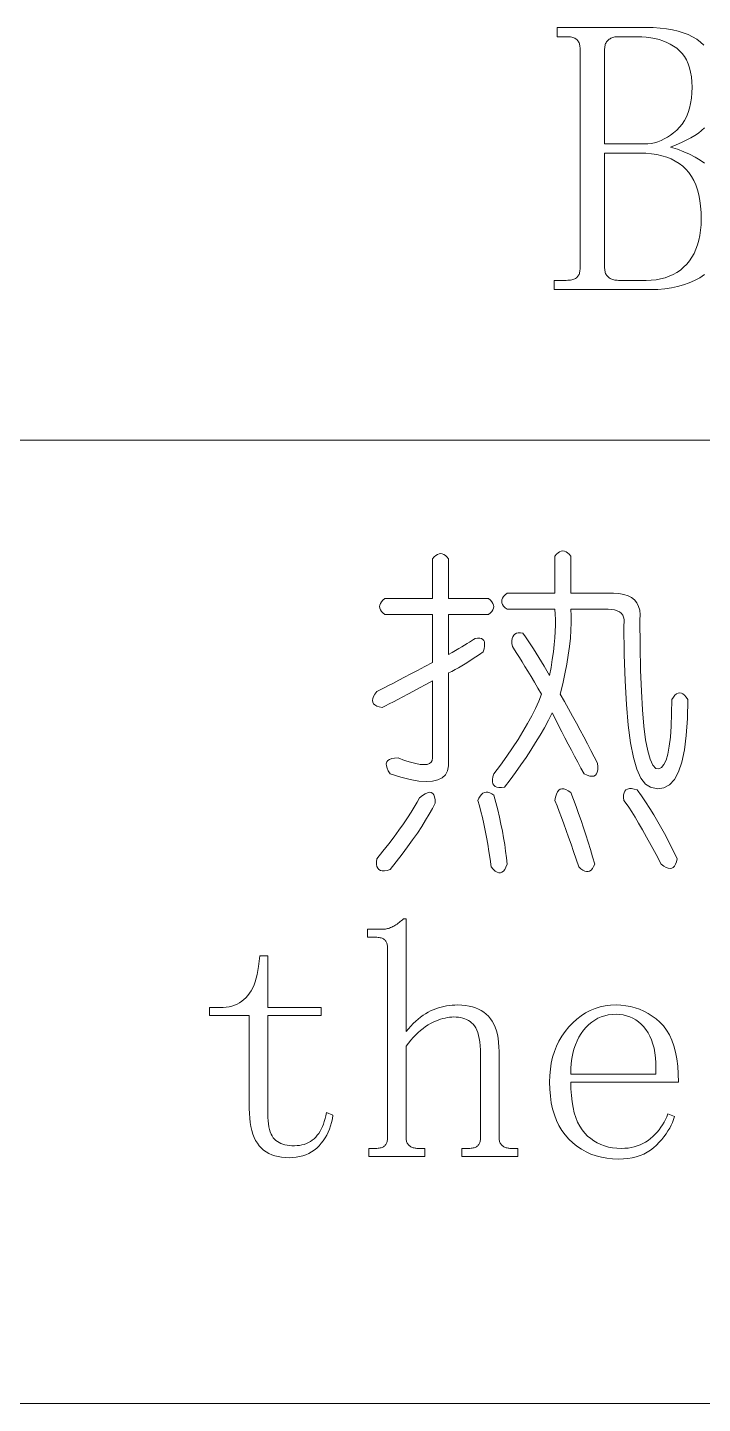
# Model space of a CAD drawing. Extents: x 1 to 297, y 1 to 210.
# Drawn here: x 252.32 to 256.09, y 45.68 to 53.37 of the extents above; entities that cross this region are included whole.
import ezdxf

# ---------------------------------------------------------------- set-up
doc = ezdxf.new("R2010")
doc.units = 0

msp = doc.modelspace()

# ---------------------------------------------------------------- linework, layer by layer
at = {"color": 7, "lineweight": 13}
for p, q in [((220.3005, 51.064), (295.449, 51.064)), ((220.3005, 45.6755), (295.449, 45.6755))]:
    msp.add_line(p, q, dxfattribs=at)
for points in [[(256.1016, 51.9902), (256.075, 51.9727), (256.0467, 51.9573), (256.0167, 51.9439), (255.985, 51.9326), (255.9516, 51.9234), (255.9164, 51.9162), (255.8795, 51.911), (255.841, 51.9079), (255.8007, 51.9069), (255.2607, 51.9069), (255.2607, 51.9583), (255.3293, 51.9583), (255.3376, 51.9585), (255.3454, 51.959), (255.3527, 51.9599), (255.3594, 51.9611), (255.3657, 51.9626), (255.3714, 51.9645), (255.3767, 51.9667), (255.3814, 51.9693), (255.3856, 51.9722), (255.3893, 51.9755), (255.3925, 51.9791), (255.3954, 51.983), (255.398, 51.9873), (255.4002, 51.9919), (255.4021, 51.9969), (255.4037, 52.0022), (255.4049, 52.0079), (255.4057, 52.0139), (255.4062, 52.0202), (255.4064, 52.0269), (255.4064, 53.2526), (255.4062, 53.2593), (255.4057, 53.2656), (255.4049, 53.2716), (255.4037, 53.2773), (255.4021, 53.2826), (255.4002, 53.2876), (255.398, 53.2922), (255.3954, 53.2965), (255.3925, 53.3004), (255.3893, 53.304), (255.3856, 53.3073), (255.3814, 53.3102), (255.3767, 53.3128), (255.3714, 53.315), (255.3657, 53.3169), (255.3594, 53.3184), (255.3527, 53.3196), (255.3454, 53.3205), (255.3376, 53.321), (255.3293, 53.3212), (255.2778, 53.3212), (255.2778, 53.3726), (255.775, 53.3726), (255.815, 53.3718), (255.853, 53.3694), (255.8888, 53.3653), (255.9224, 53.3596), (255.9539, 53.3523), (255.9833, 53.3433), (256.0105, 53.3327), (256.0356, 53.3205), (256.0585, 53.3067), (256.0793, 53.2912), (256.098, 53.274)], [(256.1014, 52.811), (256.0855, 52.7964), (256.0674, 52.7822), (256.0471, 52.7683), (256.0246, 52.7548), (255.9998, 52.7416), (255.9728, 52.7287), (255.9436, 52.7162), (255.9121, 52.704), (255.9503, 52.6915), (255.9858, 52.678), (256.0188, 52.6634), (256.0493, 52.6478), (256.0771, 52.6312), (256.1024, 52.6135)]]:
    msp.add_lwpolyline(points, dxfattribs=at)
for points in [[(256.0321, 53.0383), (256.0313, 53.0683), (256.0287, 53.0964), (256.0244, 53.1228), (256.0184, 53.1474), (256.0107, 53.1701), (256.0013, 53.1911), (255.9901, 53.2102), (255.9773, 53.2276), (255.9627, 53.2431), (255.9464, 53.2569), (255.9288, 53.2691), (255.9101, 53.28), (255.8904, 53.2897), (255.8696, 53.298), (255.8478, 53.3051), (255.825, 53.3109), (255.8012, 53.3154), (255.7764, 53.3186), (255.7505, 53.3205), (255.7236, 53.3212), (255.6207, 53.3212), (255.614, 53.321), (255.6075, 53.3205), (255.6013, 53.3196), (255.5953, 53.3184), (255.5896, 53.3169), (255.5842, 53.315), (255.579, 53.3128), (255.5741, 53.3102), (255.5694, 53.3073), (255.565, 53.304), (255.5609, 53.3004), (255.5573, 53.2965), (255.554, 53.2922), (255.5513, 53.2876), (255.5489, 53.2826), (255.547, 53.2773), (255.5455, 53.2716), (255.5444, 53.2656), (255.5438, 53.2593), (255.5435, 53.2526), (255.5435, 52.7212), (255.7664, 52.7212), (255.7852, 52.722), (255.8038, 52.7243), (255.8222, 52.7281), (255.8405, 52.7335), (255.8586, 52.7405), (255.8765, 52.749), (255.8942, 52.759), (255.9118, 52.7706), (255.9292, 52.7837), (255.9464, 52.7983), (255.9627, 52.8146), (255.9773, 52.8326), (255.9901, 52.8523), (256.0013, 52.8738), (256.0107, 52.8969), (256.0184, 52.9218), (256.0244, 52.9483), (256.0287, 52.9766), (256.0313, 53.0066)], [(255.775, 51.9583), (255.8035, 51.9592), (255.8307, 51.9619), (255.8566, 51.9664), (255.8813, 51.9727), (255.9046, 51.9808), (255.9267, 51.9907), (255.9475, 52.0024), (255.967, 52.0159), (255.9852, 52.0312), (256.0021, 52.0483), (256.0176, 52.0671), (256.0314, 52.0872), (256.0436, 52.1089), (256.0542, 52.132), (256.0632, 52.1565), (256.0705, 52.1826), (256.0762, 52.21), (256.0803, 52.239), (256.0827, 52.2693), (256.0836, 52.3012), (256.0827, 52.3379), (256.0801, 52.3727), (256.0758, 52.4055), (256.0698, 52.4363), (256.0621, 52.4651), (256.0527, 52.492), (256.0416, 52.5169), (256.0287, 52.5398), (256.0141, 52.5608), (255.9978, 52.5798), (255.9798, 52.5969), (255.9601, 52.6122), (255.9387, 52.6257), (255.9156, 52.6374), (255.8907, 52.6473), (255.8641, 52.6554), (255.8358, 52.6617), (255.8058, 52.6662), (255.7741, 52.6689), (255.7407, 52.6698), (255.5435, 52.6698), (255.5435, 52.0269), (255.5438, 52.0202), (255.5444, 52.0139), (255.5455, 52.0079), (255.547, 52.0022), (255.5489, 51.9969), (255.5513, 51.9919), (255.554, 51.9873), (255.5573, 51.983), (255.5609, 51.9791), (255.565, 51.9755), (255.5694, 51.9722), (255.5741, 51.9693), (255.579, 51.9667), (255.5842, 51.9645), (255.5896, 51.9626), (255.5953, 51.9611), (255.6013, 51.9599), (255.6075, 51.959), (255.614, 51.9585), (255.6207, 51.9583)], [(254.3144, 50.1778), (254.5818, 50.1778), (254.5818, 50.4006), (254.5907, 50.4113), (254.5997, 50.4196), (254.6086, 50.4256), (254.6175, 50.4291), (254.6264, 50.4303), (254.6353, 50.4291), (254.6442, 50.4256), (254.6532, 50.4196), (254.6621, 50.4113), (254.671, 50.4006), (254.671, 50.1778), (254.8938, 50.1778), (254.9045, 50.1688), (254.9129, 50.1599), (254.9188, 50.151), (254.9224, 50.1421), (254.9236, 50.1332), (254.9224, 50.1243), (254.9188, 50.1154), (254.9129, 50.1064), (254.9045, 50.0975), (254.8938, 50.0886), (254.671, 50.0886), (254.671, 49.8658), (254.6912, 49.8773), (254.7102, 49.8883), (254.728, 49.8987), (254.7447, 49.9085), (254.7601, 49.9178), (254.7744, 49.9264), (254.7875, 49.9344), (254.7993, 49.9418), (254.81, 49.9487), (254.8195, 49.9549), (254.8334, 49.9568), (254.8451, 49.9567), (254.8548, 49.9545), (254.8623, 49.9501), (254.8678, 49.9438), (254.8712, 49.9353), (254.8726, 49.9247), (254.8718, 49.9121), (254.869, 49.8974), (254.8641, 49.8806), (254.8435, 49.8661), (254.8231, 49.8521), (254.8031, 49.8387), (254.7833, 49.8259), (254.7638, 49.8138), (254.7447, 49.8022), (254.7258, 49.7912), (254.7072, 49.7808), (254.6889, 49.771), (254.671, 49.7618), (254.671, 49.2418), (254.665, 49.2146), (254.6532, 49.1924), (254.6353, 49.1753), (254.6115, 49.1633), (254.5818, 49.1563), (254.5462, 49.1544), (254.5046, 49.1575), (254.457, 49.1657), (254.4035, 49.1789), (254.3441, 49.1972), (254.3339, 49.2141), (254.3269, 49.2293), (254.3232, 49.2426), (254.3227, 49.2542), (254.3255, 49.264), (254.3316, 49.2721), (254.341, 49.2783), (254.3536, 49.2828), (254.3695, 49.2854), (254.3887, 49.2863), (254.4254, 49.273), (254.4582, 49.2626), (254.4872, 49.2551), (254.5123, 49.2507), (254.5336, 49.2492), (254.5509, 49.2507), (254.5645, 49.2551), (254.5741, 49.2626), (254.5799, 49.273), (254.5818, 49.2863), (254.5818, 49.7172), (254.5443, 49.697), (254.5087, 49.678), (254.4753, 49.6601), (254.444, 49.6435), (254.4147, 49.628), (254.3875, 49.6138), (254.3624, 49.6007), (254.3394, 49.5888), (254.3184, 49.5781), (254.2995, 49.5686), (254.2832, 49.5722), (254.2698, 49.5769), (254.2594, 49.5829), (254.252, 49.59), (254.2475, 49.5983), (254.2461, 49.6078), (254.2475, 49.6185), (254.252, 49.6304), (254.2594, 49.6435), (254.2698, 49.6578), (254.289, 49.6674), (254.3108, 49.6786), (254.3354, 49.6912), (254.3625, 49.7053), (254.3924, 49.7209), (254.4249, 49.738), (254.4602, 49.7566), (254.498, 49.7766), (254.5386, 49.7982), (254.5818, 49.8212), (254.5818, 50.0886), (254.3144, 50.0886), (254.3037, 50.0975), (254.2954, 50.1064), (254.2894, 50.1154), (254.2859, 50.1243), (254.2847, 50.1332), (254.2859, 50.1421), (254.2894, 50.151), (254.2954, 50.1599), (254.3037, 50.1688)], [(254.9978, 50.1183), (254.9871, 50.1272), (254.9788, 50.1362), (254.9729, 50.1451), (254.9693, 50.154), (254.9681, 50.1629), (254.9693, 50.1718), (254.9729, 50.1807), (254.9788, 50.1896), (254.9871, 50.1986), (254.9978, 50.2075), (255.2653, 50.2075), (255.2653, 50.4155), (255.2742, 50.4262), (255.2831, 50.4345), (255.292, 50.4404), (255.3009, 50.444), (255.3098, 50.4452), (255.3187, 50.444), (255.3277, 50.4404), (255.3366, 50.4345), (255.3455, 50.4262), (255.3544, 50.4155), (255.3544, 50.2075), (255.5921, 50.2075), (255.623, 50.206), (255.6504, 50.2015), (255.6741, 50.1941), (255.6943, 50.1837), (255.711, 50.1703), (255.724, 50.154), (255.7336, 50.1347), (255.7395, 50.1124), (255.7419, 50.0871), (255.7407, 50.0589), (255.7416, 49.9115), (255.7443, 49.7784), (255.7487, 49.6595), (255.755, 49.5549), (255.763, 49.4646), (255.7728, 49.3885), (255.7844, 49.3267), (255.7977, 49.2792), (255.8129, 49.2459), (255.8298, 49.2269), (255.8468, 49.2254), (255.8619, 49.2328), (255.8753, 49.2492), (255.8869, 49.2744), (255.8967, 49.3086), (255.9047, 49.3517), (255.9109, 49.4037), (255.9154, 49.4646), (255.9181, 49.5344), (255.919, 49.6132), (255.9279, 49.6266), (255.9368, 49.637), (255.9457, 49.6444), (255.9546, 49.6488), (255.9635, 49.6503), (255.9725, 49.6488), (255.9814, 49.6444), (255.9903, 49.637), (255.9992, 49.6266), (256.0081, 49.6132), (256.006, 49.5067), (255.9998, 49.4129), (255.9894, 49.3319), (255.9748, 49.2637), (255.9561, 49.2083), (255.9332, 49.1657), (255.9062, 49.1358), (255.875, 49.1187), (255.8396, 49.1144), (255.8001, 49.1229), (255.7719, 49.14), (255.7466, 49.1734), (255.7243, 49.2232), (255.705, 49.2893), (255.6887, 49.3718), (255.6753, 49.4706), (255.6649, 49.5857), (255.6575, 49.7172), (255.653, 49.865), (255.6516, 50.0292), (255.6533, 50.0461), (255.6527, 50.0613), (255.6498, 50.0746), (255.6444, 50.0862), (255.6367, 50.096), (255.6266, 50.1041), (255.6141, 50.1103), (255.5992, 50.1148), (255.582, 50.1174), (255.5624, 50.1183), (255.3544, 50.1183), (255.3565, 50.0815), (255.3568, 50.0423), (255.3553, 50.0007), (255.352, 49.9567), (255.347, 49.9103), (255.3401, 49.8616), (255.3315, 49.8105), (255.3211, 49.757), (255.3089, 49.7011), (255.295, 49.6429), (255.3185, 49.6016), (255.3413, 49.5609), (255.3636, 49.5208), (255.3853, 49.4813), (255.4064, 49.4423), (255.4269, 49.404), (255.4468, 49.3663), (255.4661, 49.3291), (255.4848, 49.2926), (255.503, 49.2566), (255.5049, 49.2373), (255.5048, 49.221), (255.5025, 49.2076), (255.4982, 49.1972), (255.4918, 49.1898), (255.4834, 49.1853), (255.4728, 49.1838), (255.4602, 49.1853), (255.4455, 49.1898), (255.4287, 49.1972), (255.4109, 49.23), (255.393, 49.2631), (255.3752, 49.2966), (255.3574, 49.3303), (255.3396, 49.3643), (255.3217, 49.3986), (255.3039, 49.4333), (255.2861, 49.4682), (255.2682, 49.5034), (255.2504, 49.5389), (255.229, 49.4973), (255.2064, 49.4557), (255.1826, 49.4141), (255.1577, 49.3725), (255.1315, 49.3309), (255.1042, 49.2893), (255.0757, 49.2477), (255.046, 49.2061), (255.0151, 49.1645), (254.983, 49.1229), (254.9663, 49.121), (254.9521, 49.1211), (254.9402, 49.1233), (254.9307, 49.1277), (254.9236, 49.134), (254.9188, 49.1425), (254.9164, 49.1531), (254.9164, 49.1657), (254.9188, 49.1804), (254.9236, 49.1972), (254.961, 49.2471), (254.996, 49.2958), (255.0287, 49.3434), (255.0591, 49.3897), (255.087, 49.4349), (255.1125, 49.4789), (255.1357, 49.5217), (255.1565, 49.5633), (255.1749, 49.6037), (255.191, 49.6429), (255.1706, 49.6777), (255.1512, 49.7106), (255.1326, 49.7418), (255.1149, 49.7713), (255.0981, 49.7989), (255.0822, 49.8247), (255.0672, 49.8488), (255.0531, 49.8711), (255.0399, 49.8916), (255.0275, 49.9103), (255.0255, 49.9271), (255.0252, 49.9418), (255.0267, 49.9545), (255.0299, 49.965), (255.035, 49.9735), (255.0418, 49.9799), (255.0504, 49.9842), (255.0608, 49.9864), (255.073, 49.9865), (255.087, 49.9846), (255.1018, 49.9635), (255.1167, 49.9418), (255.1315, 49.9195), (255.1464, 49.8967), (255.1613, 49.8732), (255.1761, 49.8491), (255.191, 49.8245), (255.2058, 49.7992), (255.2207, 49.7733), (255.2355, 49.7469), (255.2439, 49.7934), (255.251, 49.8378), (255.2569, 49.8802), (255.2617, 49.9204), (255.2653, 49.9586), (255.2676, 49.9947), (255.2688, 50.0287), (255.2688, 50.0607), (255.2676, 50.0905), (255.2653, 50.1183)], [(255.2653, 49.0486), (255.2688, 49.0678), (255.2736, 49.0837), (255.2795, 49.0963), (255.2867, 49.1057), (255.295, 49.1118), (255.3045, 49.1146), (255.3152, 49.1141), (255.3271, 49.1104), (255.3401, 49.1034), (255.3544, 49.0932), (255.3691, 49.0544), (255.3835, 49.0153), (255.3976, 48.976), (255.4115, 48.9363), (255.425, 48.8963), (255.4382, 48.8561), (255.4511, 48.8155), (255.4637, 48.7746), (255.4761, 48.7335), (255.4881, 48.692), (255.4819, 48.6785), (255.475, 48.6677), (255.4676, 48.6595), (255.4596, 48.654), (255.451, 48.6512), (255.4418, 48.651), (255.432, 48.6536), (255.4216, 48.6588), (255.4106, 48.6666), (255.399, 48.6772), (255.3843, 48.721), (255.3699, 48.7634), (255.3557, 48.8042), (255.3419, 48.8436), (255.3284, 48.8815), (255.3152, 48.9179), (255.3023, 48.9528), (255.2896, 48.9862), (255.2773, 49.0182)], [(255.6516, 49.0486), (255.6496, 49.0653), (255.6498, 49.0795), (255.652, 49.0914), (255.6563, 49.1009), (255.6627, 49.108), (255.6712, 49.1128), (255.6817, 49.1152), (255.6943, 49.1152), (255.709, 49.1128), (255.7258, 49.108), (255.7495, 49.0748), (255.7728, 49.0403), (255.7958, 49.0046), (255.8185, 48.9678), (255.841, 48.9298), (255.8631, 48.8905), (255.8849, 48.8501), (255.9065, 48.8085), (255.9277, 48.7657), (255.9487, 48.7218), (255.9451, 48.7054), (255.9404, 48.692), (255.9344, 48.6816), (255.9273, 48.6742), (255.919, 48.6698), (255.9095, 48.6683), (255.8988, 48.6698), (255.8869, 48.6742), (255.8738, 48.6816), (255.8595, 48.692), (255.8307, 48.7464), (255.8037, 48.7966), (255.7784, 48.8427), (255.755, 48.8846), (255.7333, 48.9223), (255.7133, 48.9559), (255.6952, 48.9853), (255.6789, 49.0106), (255.6643, 49.0317)], [(254.5076, 49.0635), (254.5245, 49.0765), (254.5396, 49.0861), (254.553, 49.092), (254.5646, 49.0944), (254.5744, 49.0932), (254.5824, 49.0884), (254.5887, 49.0801), (254.5931, 49.0682), (254.5958, 49.0528), (254.5967, 49.0338), (254.5808, 49.0033), (254.5628, 48.9714), (254.5428, 48.9379), (254.5206, 48.903), (254.4964, 48.8666), (254.4701, 48.8287), (254.4417, 48.7894), (254.4113, 48.7485), (254.3787, 48.7062), (254.3441, 48.6623), (254.3273, 48.6576), (254.3126, 48.6552), (254.3, 48.6552), (254.2894, 48.6576), (254.281, 48.6623), (254.2746, 48.6695), (254.2703, 48.679), (254.2681, 48.6909), (254.2679, 48.7051), (254.2698, 48.7218), (254.3043, 48.7653), (254.3364, 48.8067), (254.3661, 48.8461), (254.3934, 48.8834), (254.4184, 48.9186), (254.441, 48.9517), (254.4612, 48.9828), (254.479, 49.0118), (254.4945, 49.0387)], [(254.8344, 49.0486), (254.8406, 49.0623), (254.8475, 49.0736), (254.8549, 49.0825), (254.8629, 49.089), (254.8716, 49.0932), (254.8808, 49.095), (254.8906, 49.0944), (254.901, 49.0914), (254.912, 49.0861), (254.9236, 49.0783), (254.935, 49.037), (254.9455, 48.9963), (254.9552, 48.9562), (254.964, 48.9167), (254.9718, 48.8778), (254.9788, 48.8394), (254.9849, 48.8017), (254.9901, 48.7645), (254.9944, 48.728), (254.9978, 48.692), (254.9916, 48.6758), (254.9848, 48.6629), (254.9773, 48.6533), (254.9693, 48.6469), (254.9607, 48.6438), (254.9515, 48.6439), (254.9417, 48.6473), (254.9313, 48.654), (254.9203, 48.664), (254.9087, 48.6772), (254.9026, 48.721), (254.8962, 48.7634), (254.8895, 48.8042), (254.8825, 48.8436), (254.8753, 48.8815), (254.8677, 48.9179), (254.8598, 48.9528), (254.8516, 48.9862), (254.8432, 49.0182)], [(254.2253, 47.0578), (254.2253, 47.1023), (254.2624, 47.1023), (254.2696, 47.1025), (254.2764, 47.1029), (254.2827, 47.1037), (254.2886, 47.1047), (254.294, 47.106), (254.299, 47.1077), (254.3035, 47.1096), (254.3076, 47.1118), (254.3112, 47.1144), (254.3144, 47.1172), (254.3172, 47.1203), (254.3198, 47.1237), (254.322, 47.1274), (254.3239, 47.1314), (254.3255, 47.1358), (254.3269, 47.1404), (254.3279, 47.1453), (254.3287, 47.1505), (254.3291, 47.156), (254.3293, 47.1618), (254.3293, 48.224), (254.3291, 48.2298), (254.3287, 48.2353), (254.3279, 48.2405), (254.3269, 48.2454), (254.3255, 48.25), (254.3239, 48.2543), (254.322, 48.2584), (254.3198, 48.2621), (254.3172, 48.2655), (254.3144, 48.2686), (254.3112, 48.2714), (254.3076, 48.274), (254.3035, 48.2762), (254.299, 48.2781), (254.294, 48.2798), (254.2886, 48.2811), (254.2827, 48.2821), (254.2764, 48.2829), (254.2696, 48.2833), (254.2624, 48.2835), (254.2178, 48.2835), (254.2178, 48.328), (254.2995, 48.328), (254.3055, 48.3282), (254.3114, 48.3286), (254.3174, 48.3294), (254.3233, 48.3304), (254.3293, 48.3318), (254.3352, 48.3334), (254.3412, 48.3353), (254.3471, 48.3376), (254.353, 48.3401), (254.359, 48.3429), (254.3649, 48.346), (254.3709, 48.3494), (254.3768, 48.3531), (254.3828, 48.3572), (254.3887, 48.3615), (254.3946, 48.3661), (254.4006, 48.371), (254.4065, 48.3762), (254.4125, 48.3817), (254.4184, 48.3875), (254.4333, 48.3875), (254.4333, 47.756), (254.4467, 47.7719), (254.4602, 47.7868), (254.4737, 47.8007), (254.4874, 47.8137), (254.5011, 47.8257), (254.5148, 47.8367), (254.5287, 47.8468), (254.5426, 47.8559), (254.5566, 47.864), (254.5707, 47.8712), (254.5849, 47.8775), (254.5994, 47.8832), (254.614, 47.8882), (254.6289, 47.8926), (254.6441, 47.8963), (254.6594, 47.8993), (254.675, 47.9016), (254.6907, 47.9033), (254.7068, 47.9043), (254.723, 47.9046), (254.7448, 47.904), (254.7655, 47.9021), (254.7852, 47.8989), (254.8038, 47.8945), (254.8214, 47.8888), (254.838, 47.8819), (254.8535, 47.8737), (254.868, 47.8642), (254.8814, 47.8535), (254.8938, 47.8415), (254.9051, 47.8281), (254.9152, 47.8134), (254.9241, 47.7972), (254.9319, 47.7797), (254.9384, 47.7607), (254.9438, 47.7403), (254.9479, 47.7185), (254.9509, 47.6953), (254.9527, 47.6707), (254.9533, 47.6446), (254.9533, 47.1618), (254.9534, 47.156), (254.954, 47.1505), (254.9549, 47.1453), (254.9562, 47.1404), (254.9579, 47.1358), (254.9599, 47.1314), (254.9624, 47.1274), (254.9651, 47.1237), (254.9683, 47.1203), (254.9718, 47.1172), (254.9757, 47.1144), (254.9797, 47.1118), (254.984, 47.1096), (254.9885, 47.1077), (254.9932, 47.106), (254.9981, 47.1047), (255.0033, 47.1037), (255.0087, 47.1029), (255.0143, 47.1025), (255.0201, 47.1023), (255.0573, 47.1023), (255.0573, 47.0578), (254.7453, 47.0578), (254.7453, 47.1023), (254.7824, 47.1023), (254.7896, 47.1025), (254.7964, 47.1029), (254.8027, 47.1037), (254.8086, 47.1047), (254.814, 47.106), (254.819, 47.1077), (254.8235, 47.1096), (254.8276, 47.1118), (254.8312, 47.1144), (254.8344, 47.1172), (254.8372, 47.1203), (254.8398, 47.1237), (254.842, 47.1274), (254.8439, 47.1314), (254.8456, 47.1358), (254.8469, 47.1404), (254.8479, 47.1453), (254.8487, 47.1505), (254.8491, 47.156), (254.8493, 47.1618), (254.8493, 47.6298), (254.8489, 47.6542), (254.8476, 47.6769), (254.8456, 47.6978), (254.8427, 47.7171), (254.8391, 47.7347), (254.8346, 47.7505), (254.8293, 47.7647), (254.8231, 47.7771), (254.8162, 47.7879), (254.8084, 47.7969), (254.8, 47.8047), (254.791, 47.8116), (254.7816, 47.8177), (254.7716, 47.823), (254.761, 47.8275), (254.75, 47.8312), (254.7385, 47.8341), (254.7264, 47.8361), (254.7138, 47.8373), (254.7007, 47.8378), (254.6887, 47.8374), (254.6765, 47.8363), (254.664, 47.8344), (254.6514, 47.8318), (254.6385, 47.8285), (254.6254, 47.8244), (254.612, 47.8196), (254.5985, 47.814), (254.5847, 47.8077), (254.5707, 47.8006), (254.5566, 47.7927), (254.5426, 47.7837), (254.5287, 47.7736), (254.5148, 47.7626), (254.5011, 47.7505), (254.4874, 47.7373), (254.4737, 47.7231), (254.4602, 47.7079), (254.4467, 47.6916), (254.4333, 47.6743), (254.4333, 47.1618), (254.4335, 47.156), (254.434, 47.1505), (254.4349, 47.1453), (254.4362, 47.1404), (254.4379, 47.1358), (254.44, 47.1314), (254.4424, 47.1274), (254.4452, 47.1237), (254.4483, 47.1203), (254.4518, 47.1172), (254.4557, 47.1144), (254.4597, 47.1118), (254.464, 47.1096), (254.4685, 47.1077), (254.4732, 47.106), (254.4781, 47.1047), (254.4833, 47.1037), (254.4887, 47.1029), (254.4943, 47.1025), (254.5001, 47.1023), (254.5373, 47.1023), (254.5373, 47.0578)], [(253.6607, 47.2955), (253.6611, 47.2753), (253.6622, 47.2565), (253.664, 47.2391), (253.6666, 47.223), (253.67, 47.2082), (253.6741, 47.1947), (253.6789, 47.1826), (253.6845, 47.1719), (253.6908, 47.1624), (253.6978, 47.1543), (253.7056, 47.1473), (253.7142, 47.141), (253.7235, 47.1354), (253.7335, 47.1306), (253.7443, 47.1265), (253.7558, 47.1231), (253.768, 47.1205), (253.781, 47.1187), (253.7948, 47.1176), (253.8093, 47.1172), (253.8238, 47.1177), (253.8378, 47.1191), (253.8512, 47.1215), (253.8639, 47.1249), (253.8761, 47.1293), (253.8877, 47.1346), (253.8987, 47.1408), (253.9091, 47.1481), (253.9189, 47.1563), (253.9281, 47.1655), (253.9367, 47.1755), (253.9448, 47.1864), (253.9522, 47.1981), (253.959, 47.2106), (253.9653, 47.224), (253.9709, 47.2381), (253.976, 47.2531), (253.9804, 47.2689), (253.9843, 47.2855), (253.9875, 47.3029), (254.0247, 47.288), (254.0212, 47.2676), (254.0168, 47.2479), (254.0114, 47.229), (254.0051, 47.2108), (253.9978, 47.1933), (253.9895, 47.1766), (253.9802, 47.1606), (253.97, 47.1454), (253.9588, 47.1309), (253.9467, 47.1172), (253.9337, 47.1045), (253.9198, 47.0931), (253.9051, 47.0831), (253.8896, 47.0744), (253.8733, 47.067), (253.8562, 47.061), (253.8383, 47.0563), (253.8195, 47.053), (253.7999, 47.051), (253.7796, 47.0503), (253.7578, 47.051), (253.7372, 47.053), (253.7177, 47.0563), (253.6993, 47.061), (253.6821, 47.067), (253.6659, 47.0744), (253.6508, 47.0831), (253.6369, 47.0931), (253.6241, 47.1045), (253.6124, 47.1172), (253.6018, 47.1313), (253.5923, 47.1469), (253.584, 47.164), (253.5768, 47.1826), (253.5706, 47.2026), (253.5656, 47.2242), (253.5617, 47.2472), (253.5589, 47.2717), (253.5573, 47.2977), (253.5567, 47.3252), (253.5567, 47.8452), (253.3338, 47.8452), (253.3338, 47.8898), (253.3933, 47.8898), (253.4108, 47.8903), (253.4276, 47.892), (253.4437, 47.8948), (253.4592, 47.8987), (253.4741, 47.9037), (253.4882, 47.9098), (253.5017, 47.9171), (253.5145, 47.9254), (253.5266, 47.9349), (253.5381, 47.9455), (253.5489, 47.9572), (253.5588, 47.9703), (253.5679, 47.9846), (253.5762, 48.0001), (253.5836, 48.017), (253.5903, 48.0351), (253.5961, 48.0544), (253.6011, 48.075), (253.6053, 48.0969), (253.6087, 48.12), (253.6161, 48.1795), (253.6607, 48.1795), (253.6607, 47.8898), (253.9578, 47.8898), (253.9578, 47.8452), (253.6607, 47.8452)], [(255.3544, 47.4738), (255.3552, 47.4348), (255.3575, 47.3981), (255.3614, 47.3638), (255.3669, 47.3317), (255.3739, 47.302), (255.3825, 47.2745), (255.3926, 47.2494), (255.4043, 47.2265), (255.4176, 47.206), (255.4324, 47.1878), (255.4485, 47.1715), (255.4655, 47.157), (255.4836, 47.1442), (255.5025, 47.1331), (255.5225, 47.1237), (255.5434, 47.116), (255.5653, 47.11), (255.5881, 47.1057), (255.6119, 47.1032), (255.6367, 47.1023), (255.6557, 47.1029), (255.6741, 47.1046), (255.692, 47.1073), (255.7092, 47.1112), (255.7258, 47.1163), (255.7419, 47.1224), (255.7573, 47.1296), (255.7722, 47.138), (255.7865, 47.1475), (255.8001, 47.158), (255.8131, 47.1694), (255.8254, 47.1814), (255.8369, 47.1938), (255.8477, 47.2068), (255.8577, 47.2203), (255.867, 47.2343), (255.8755, 47.2488), (255.8833, 47.2638), (255.8904, 47.2794), (255.8967, 47.2955), (255.9338, 47.2806), (255.9288, 47.2643), (255.9227, 47.2481), (255.9155, 47.2319), (255.9071, 47.2158), (255.8976, 47.1998), (255.887, 47.1839), (255.8753, 47.168), (255.8625, 47.1522), (255.8486, 47.1365), (255.8336, 47.1209), (255.8174, 47.1061), (255.8001, 47.0928), (255.7817, 47.0811), (255.7622, 47.071), (255.7416, 47.0624), (255.7199, 47.0554), (255.6971, 47.0499), (255.6731, 47.046), (255.648, 47.0437), (255.6218, 47.0429), (255.5883, 47.044), (255.556, 47.0474), (255.525, 47.0529), (255.4953, 47.0607), (255.4668, 47.0708), (255.4395, 47.083), (255.4136, 47.0975), (255.3889, 47.1142), (255.3654, 47.1332), (255.3433, 47.1543), (255.3228, 47.1776), (255.3045, 47.2028), (255.2883, 47.2299), (255.2743, 47.2589), (255.2625, 47.2899), (255.2528, 47.3228), (255.2452, 47.3576), (255.2399, 47.3944), (255.2366, 47.4331), (255.2355, 47.4738), (255.2366, 47.5103), (255.2399, 47.5455), (255.2452, 47.5795), (255.2528, 47.6122), (255.2625, 47.6437), (255.2743, 47.6739), (255.2883, 47.7028), (255.3045, 47.7305), (255.3228, 47.7569), (255.3433, 47.782), (255.3653, 47.8053), (255.3883, 47.8262), (255.4122, 47.8446), (255.4372, 47.8605), (255.4631, 47.874), (255.4899, 47.885), (255.5177, 47.8936), (255.5465, 47.8997), (255.5763, 47.9034), (255.607, 47.9046), (255.6348, 47.9036), (255.662, 47.9007), (255.6883, 47.8959), (255.714, 47.8892), (255.7388, 47.8805), (255.763, 47.8698), (255.7864, 47.8573), (255.809, 47.8428), (255.8309, 47.8264), (255.8521, 47.808), (255.8719, 47.7873), (255.8896, 47.7638), (255.9052, 47.7374), (255.9187, 47.7082), (255.9301, 47.6762), (255.9395, 47.6413), (255.9468, 47.6037), (255.952, 47.5632), (255.9551, 47.5199), (255.9561, 47.4738)], [(255.8298, 47.5183), (255.8306, 47.5502), (255.83, 47.5806), (255.8279, 47.6094), (255.8245, 47.6366), (255.8196, 47.6623), (255.8133, 47.6864), (255.8057, 47.7089), (255.7966, 47.7299), (255.786, 47.7493), (255.7741, 47.7672), (255.7611, 47.7834), (255.7472, 47.7979), (255.7326, 47.8108), (255.7171, 47.8219), (255.7008, 47.8313), (255.6836, 47.8389), (255.6657, 47.8449), (255.6469, 47.8492), (255.6274, 47.8518), (255.607, 47.8526), (255.5851, 47.8517), (255.564, 47.849), (255.5438, 47.8446), (255.5244, 47.8384), (255.5058, 47.8303), (255.488, 47.8205), (255.471, 47.8089), (255.4548, 47.7956), (255.4395, 47.7804), (255.425, 47.7635), (255.4116, 47.745), (255.3996, 47.7251), (255.389, 47.704), (255.3798, 47.6815), (255.3721, 47.6576), (255.3657, 47.6324), (255.3608, 47.6059), (255.3572, 47.5781), (255.3551, 47.5489), (255.3544, 47.5183)]]:
    msp.add_lwpolyline(points, close=True, dxfattribs=at)

doc.saveas('drawing.dxf')
